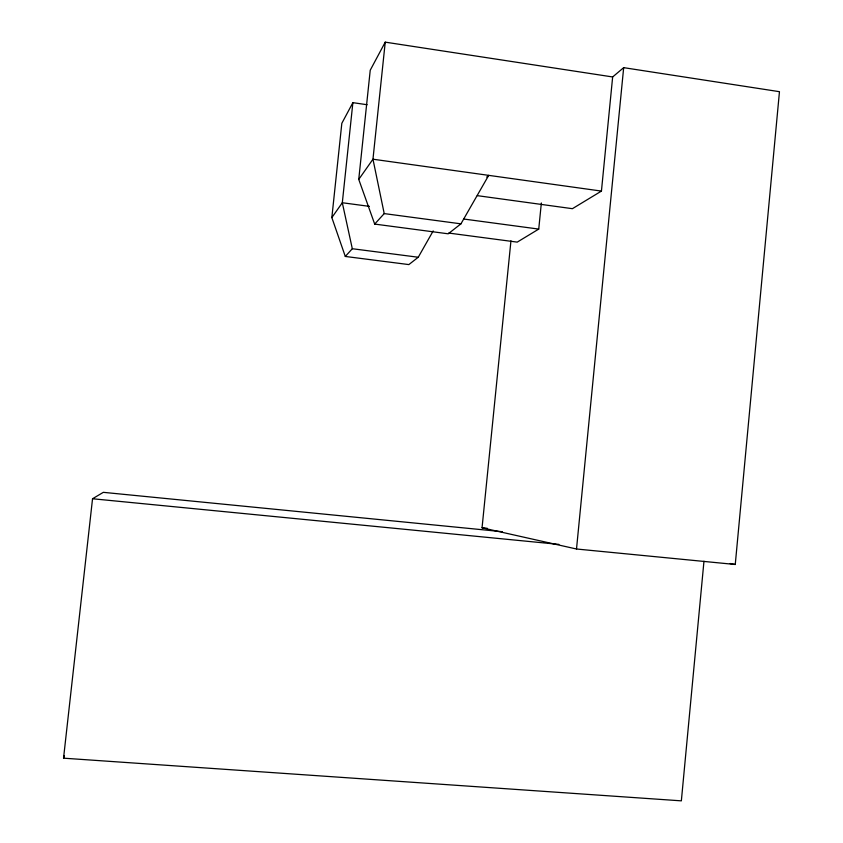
<?xml version="1.0" encoding="UTF-8"?>
<svg xmlns="http://www.w3.org/2000/svg" width="843" height="843" viewBox="0 0 843 843"><rect width="100%" height="100%" fill="white"/><g stroke="black" fill="none" stroke-linecap="round" stroke-linejoin="round"><path stroke-width="1.26" d="M703.968 561.227L681.355 800.85L63.541 758.173L92.54 498.75L103.331 492.333L502.375 531.712M510.953 240.824L482.048 527.802L576.507 549.004L735.254 564.483L779.459 91.687L623.672 67.651L612.65 76.955L601.438 191.087L572.408 208.685L477.307 195.65M576.507 549.004L623.672 67.651M448.771 233.068L517.223 242.12L538.74 229.085L541.354 202.973M385.24 42.15L372.964 159.211L384.218 213.595L374.692 224.08L358.749 179.401L370.235 70.211L385.24 42.15L612.65 76.955M433.186 230.929L418.254 257.241L408.855 264.586L345.293 256.451L331.847 217.599L341.826 123.32L352.88 102.656L367.137 104.732M352.88 102.656L342.311 202.742L352.311 248.727L345.293 256.451M63.541 758.173L64.363 755.686M374.692 224.08L448.213 233.806L460.942 223.838L488.708 175.355L486.717 177.072M331.847 217.599L342.311 202.742L369.403 206.366M358.749 179.401L372.964 159.211L601.438 191.087M482.048 527.802L487.286 528.319M92.54 498.75L558.92 544.388M352.311 248.727L418.254 257.241M463.639 219.011L538.74 229.085M384.218 213.595L460.942 223.838M730.08 563.503L735.254 564.483"/></g></svg>
